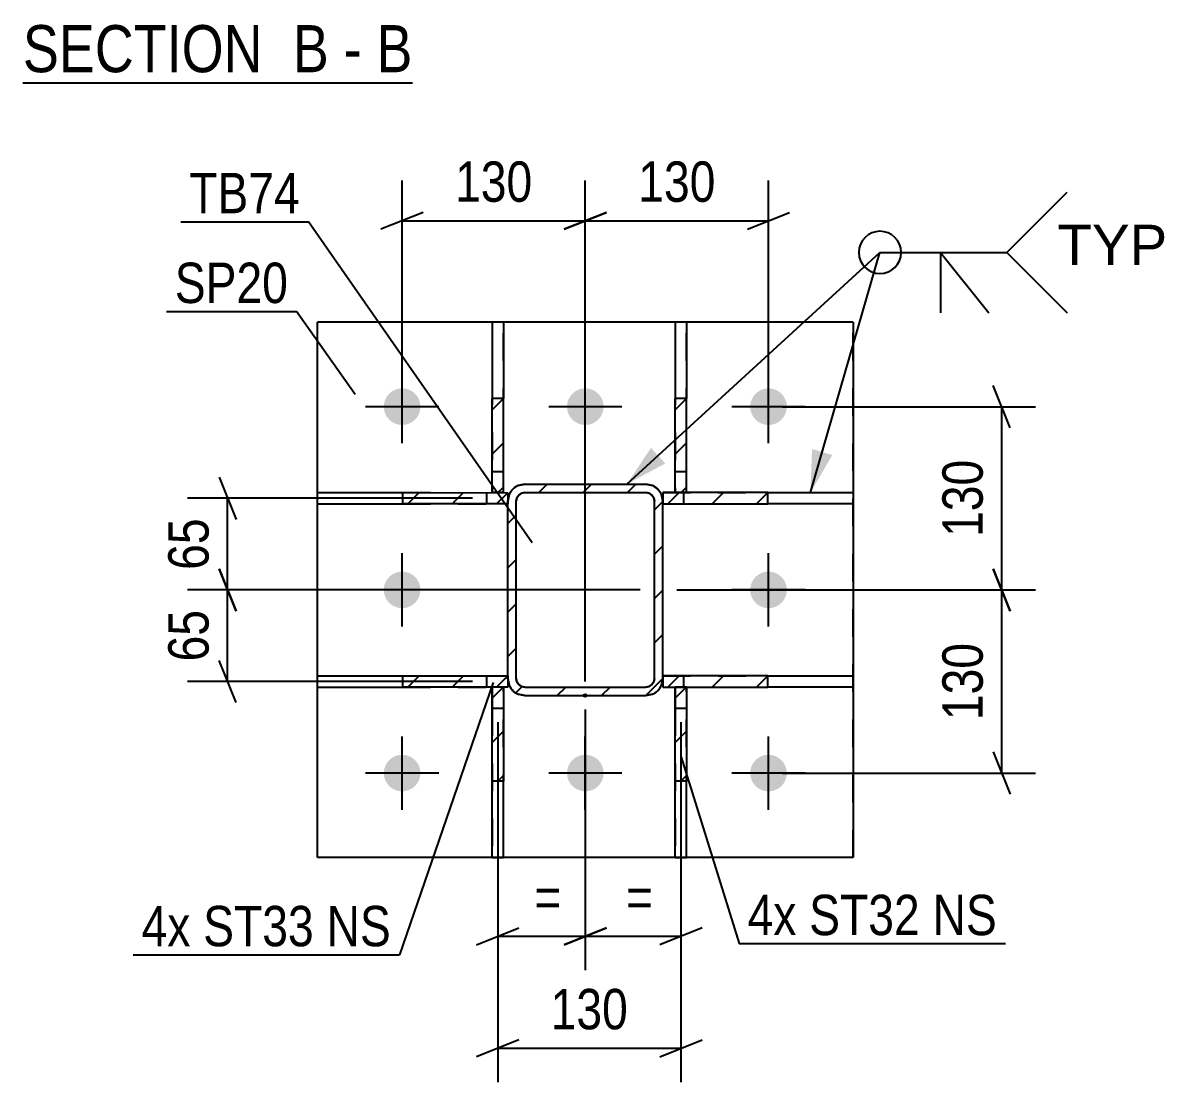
# Model space of a CAD drawing. Header units: millimetres. Extents: x 0 to 841, y 0 to 594.
# Drawn here: x 432.4 to 513.6, y 119 to 194.1 of the extents above; entities that cross this region are included whole.
import ezdxf

# ---------------------------------------------------------------- set-up
doc = ezdxf.new("R2010")
doc.units = ezdxf.units.MM
doc.linetypes.add('DXK_LINE_DOT2', pattern=[3.9198, 1.9599, -1.9599])
doc.linetypes.add('DXK_LINE_DOT3', pattern=[5.9187, 2.979, -0.9799, 0.9799, -0.9799])
doc.styles.add('Arial', font='ARIAL.TTF', dxfattribs={"height": 0.2})
doc.styles.add('Arial Narrow', font='ARIALN.TTF', dxfattribs={"height": 0.2})

# ---------------------------------------------------------------- blocks, each defined once
blk = doc.blocks.new('Unknown-122567824-12 - 36583')
at = {"color": 6, "linetype": 'Continuous'}
blk.add_line((432.398, 189.874), (460.044, 189.874), dxfattribs=at)
at = {"color": 0, "linetype": 'Continuous'}
for points in [[(450.506, 190.624), (450.506, 194.124), (432.398, 194.124), (432.398, 190.624)], [(454.113, 190.624), (454.113, 194.124), (451.556, 194.124), (451.556, 190.624)], [(456.438, 190.624), (456.438, 194.124), (455.163, 194.124), (455.163, 190.624)], [(460.044, 190.624), (460.044, 194.124), (457.488, 194.124), (457.488, 190.624)]]:
    blk.add_wipeout(points, dxfattribs=at)
at = {"color": 7, "linetype": 'Continuous', "style": 'Arial Narrow'}
for s, height, p in [('SECTION ', 3.3405, (432.398, 190.624)), ('B', 3.34, (451.556, 190.624)), ('B', 3.34, (457.488, 190.624)), ('-', 3.34, (455.163, 190.624))]:
    blk.add_text(s, height=height, dxfattribs=at).set_placement(p)
blk = doc.blocks.new('Part-122567824-51708 - 51664')
at = {"linetype": 'Continuous'}
h = blk.add_hatch(dxfattribs=at)
h.set_pattern_fill('', scale=0.7, style=0, pattern_type=0)
h.set_pattern_definition([(45, (466.8088, 147.7874), (-1.57154, 1.57154), [])])
h.paths.add_polyline_path([(466.809, 146.987), (466.809, 147.787), (459.36, 147.788), (459.36, 146.988)])
at = {"color": 2, "linetype": 'Continuous'}
for p, q in [((453.309, 147.788), (459.36, 147.788)), ((453.309, 146.988), (453.309, 147.788)), ((459.36, 147.788), (466.809, 147.787)), ((459.36, 146.988), (459.36, 147.788)), ((466.809, 147.787), (466.809, 147.787)), ((466.809, 147.787), (466.809, 146.987)), ((453.309, 146.988), (459.36, 146.988)), ((466.809, 146.987), (459.36, 146.988)), ((466.809, 146.987), (466.809, 146.987))]:
    blk.add_line(p, q, dxfattribs=at)
at = {"color": 7, "linetype": 'DXK_LINE_DOT2'}
for p, q in [((459.36, 147.788), (466.809, 147.787)), ((465.309, 146.987), (465.309, 147.787)), ((466.809, 147.787), (466.809, 146.987)), ((459.36, 146.988), (466.809, 146.987))]:
    blk.add_line(p, q, dxfattribs=at)
blk = doc.blocks.new('Part-122567824-51709 - 51664')
at = {"linetype": 'Continuous'}
h = blk.add_hatch(dxfattribs=at)
h.set_pattern_fill('', scale=0.7, style=0, pattern_type=0)
h.set_pattern_definition([(45, (485.258, 160.7876), (-1.57154, 1.57154), [])])
h.paths.add_polyline_path([(485.258, 159.988), (485.258, 160.788), (477.809, 160.788), (477.809, 159.988)])
at = {"color": 2, "linetype": 'Continuous'}
for p, q in [((477.809, 160.788), (477.81, 160.788)), ((485.258, 160.788), (477.809, 160.788)), ((477.809, 160.788), (477.809, 159.988)), ((485.258, 160.788), (491.309, 160.788)), ((485.258, 159.988), (485.258, 160.788)), ((491.309, 160.788), (491.309, 159.988)), ((477.809, 159.988), (477.81, 159.988)), ((477.809, 159.988), (485.258, 159.988)), ((491.309, 159.988), (485.258, 159.988))]:
    blk.add_line(p, q, dxfattribs=at)
at = {"color": 7, "linetype": 'DXK_LINE_DOT2'}
for p, q in [((477.81, 160.788), (485.258, 160.788)), ((477.81, 160.788), (477.81, 159.988)), ((479.31, 159.988), (479.31, 160.788)), ((477.81, 159.988), (485.258, 159.988))]:
    blk.add_line(p, q, dxfattribs=at)
blk = doc.blocks.new('Part-122567824-51693 - 51664')
at = {"linetype": 'Continuous'}
h = blk.add_hatch(dxfattribs=at)
h.set_pattern_fill('', scale=0.7, style=0, pattern_type=0)
h.set_pattern_definition([(45, (477.8088, 147.589), (-1.57154, 1.57154), [])])
h.paths.add_polyline_path([(477.717, 147.13), (477.809, 147.589), (477.809, 160.189), (477.717, 160.648), (477.457, 161.038), (477.068, 161.298), (476.609, 161.389), (468.009, 161.389), (467.55, 161.298), (467.16, 161.038), (466.9, 160.648), (466.809, 160.189), (466.809, 147.589), (466.9, 147.13), (467.16, 146.74), (467.55, 146.48), (468.009, 146.389), (476.609, 146.389), (477.068, 146.48), (477.457, 146.74)])
h.paths.add_polyline_path([(476.838, 147.035), (476.609, 146.989), (468.009, 146.989), (467.779, 147.035), (467.585, 147.165), (467.454, 147.359), (467.409, 147.589), (467.409, 160.189), (467.454, 160.419), (467.585, 160.613), (467.779, 160.743), (468.009, 160.789), (476.609, 160.789), (476.838, 160.743), (477.033, 160.613), (477.163, 160.419), (477.209, 160.189), (477.209, 147.589), (477.163, 147.359), (477.033, 147.165)])
blk.add_hatch(color=30, dxfattribs=at).paths.add_polyline_path([(472.309, 146.289, -1), (472.309, 146.489, -1)])
at = {"color": 7, "linetype": 'DXK_LINE_DOT2'}
for p, q in [((467.55, 161.298), (468.009, 161.389)), ((468.009, 160.789), (467.779, 160.743)), ((468.009, 161.389), (476.609, 161.389)), ((468.009, 160.789), (476.609, 160.789)), ((476.609, 161.389), (477.068, 161.298)), ((476.838, 160.743), (476.609, 160.789)), ((466.809, 160.189), (466.9, 160.648)), ((466.809, 147.589), (466.809, 160.189)), ((467.454, 160.419), (467.409, 160.189)), ((467.409, 147.589), (467.409, 160.189)), ((467.585, 160.613), (467.454, 160.419)), ((467.779, 160.743), (467.585, 160.613)), ((477.033, 160.613), (476.838, 160.743)), ((477.163, 160.419), (477.033, 160.613)), ((477.209, 160.189), (477.163, 160.419)), ((477.209, 147.589), (477.209, 160.189)), ((477.717, 160.648), (477.809, 160.189)), ((477.809, 147.589), (477.809, 160.189)), ((466.9, 147.13), (466.809, 147.589)), ((467.409, 147.589), (467.454, 147.359)), ((467.454, 147.359), (467.585, 147.165)), ((467.585, 147.165), (467.779, 147.035)), ((467.779, 147.035), (468.009, 146.989)), ((468.009, 146.989), (476.609, 146.989)), ((476.609, 146.989), (476.838, 147.035)), ((476.838, 147.035), (477.033, 147.165)), ((477.033, 147.165), (477.163, 147.359)), ((477.163, 147.359), (477.209, 147.589)), ((477.809, 147.589), (477.717, 147.13)), ((468.009, 146.389), (467.55, 146.48)), ((468.009, 146.389), (476.609, 146.389)), ((477.068, 146.48), (476.609, 146.389))]:
    blk.add_line(p, q, dxfattribs=at)
at = {"color": 2, "linetype": 'Continuous'}
for p, q in [((468.009, 161.389), (467.55, 161.298)), ((467.779, 160.743), (468.009, 160.789)), ((468.009, 161.389), (468.009, 161.389)), ((468.009, 161.389), (476.609, 161.389)), ((468.009, 160.789), (468.009, 160.789)), ((468.009, 160.789), (476.609, 160.789)), ((476.609, 161.389), (476.609, 161.389)), ((477.068, 161.298), (476.609, 161.389)), ((476.609, 160.789), (476.609, 160.789)), ((476.609, 160.789), (476.838, 160.743)), ((466.9, 160.648), (466.809, 160.189)), ((466.809, 160.189), (466.809, 160.189)), ((466.809, 147.589), (466.809, 160.189)), ((467.409, 160.189), (467.454, 160.419)), ((467.409, 160.189), (467.409, 160.189)), ((467.409, 147.589), (467.409, 160.189)), ((467.454, 160.419), (467.585, 160.613)), ((467.585, 160.613), (467.779, 160.743)), ((476.838, 160.743), (477.033, 160.613)), ((477.033, 160.613), (477.163, 160.419)), ((477.163, 160.419), (477.209, 160.189)), ((477.209, 160.189), (477.209, 160.189)), ((477.209, 147.589), (477.209, 160.189)), ((477.809, 160.189), (477.717, 160.648)), ((477.809, 160.189), (477.809, 160.189)), ((477.809, 147.589), (477.809, 160.189)), ((466.809, 147.589), (466.809, 147.589)), ((466.809, 147.589), (466.9, 147.13)), ((467.409, 147.589), (467.409, 147.589)), ((467.454, 147.359), (467.409, 147.589)), ((467.585, 147.165), (467.454, 147.359)), ((467.779, 147.035), (467.585, 147.165)), ((468.009, 146.989), (467.779, 147.035)), ((468.009, 146.989), (468.009, 146.989)), ((468.009, 146.989), (476.609, 146.989)), ((476.838, 147.035), (476.609, 146.989)), ((476.609, 146.989), (476.609, 146.989)), ((477.033, 147.165), (476.838, 147.035)), ((477.163, 147.359), (477.033, 147.165)), ((477.209, 147.589), (477.163, 147.359)), ((477.209, 147.589), (477.209, 147.589)), ((477.717, 147.13), (477.809, 147.589)), ((477.809, 147.589), (477.809, 147.589)), ((467.55, 146.48), (468.009, 146.389)), ((468.009, 146.389), (468.009, 146.389)), ((468.009, 146.389), (476.609, 146.389)), ((476.609, 146.389), (477.068, 146.48)), ((476.609, 146.389), (476.609, 146.389))]:
    blk.add_line(p, q, dxfattribs=at)
at = {"color": 7, "linetype": 'DXK_LINE_DOT3'}
blk.add_line((472.309, 153.889), (472.309, 153.889), dxfattribs=at)
at = {"color": 30, "linetype": 'DXK_LINE_DOT3'}
blk.add_line((472.309, 146.389), (472.309, 146.389), dxfattribs=at)
at = {"color": 30, "linetype": 'Continuous'}
blk.add_circle((472.309, 146.389), 0.1, dxfattribs=at)
at = {"color": 7, "linetype": 'DXK_LINE_DOT2'}
for centre, start, end in [((468.009, 160.189), 112.49999, 157.49999), ((476.609, 160.189), 22.49999, 67.49999), ((468.009, 147.589), 202.49999, 247.49999), ((476.609, 147.589), 292.49999, 337.49999)]:
    blk.add_arc(centre, 1.2, start, end, dxfattribs=at)
at = {"color": 2, "linetype": 'Continuous'}
for centre, start, end in [((468.009, 160.189), 112.49999, 157.49999), ((476.609, 160.189), 22.49999, 67.49999), ((468.009, 147.589), 202.49999, 247.49999), ((476.609, 147.589), 292.49999, 337.49999)]:
    blk.add_arc(centre, 1.2, start, end, dxfattribs=at)
blk = doc.blocks.new('Part-122567824-51703 - 51664')
at = {"linetype": 'Continuous'}
h = blk.add_hatch(dxfattribs=at)
h.set_pattern_fill('', scale=0.7, style=0, pattern_type=0)
h.set_pattern_definition([(45, (466.4933, 167.469), (-1.57154, 1.57154), [])])
h.paths.add_polyline_path([(466.493, 160.798), (466.493, 167.469), (465.693, 167.469), (465.693, 160.798)])
at = {"color": 2, "linetype": 'Continuous'}
for p, q in [((465.694, 172.888), (465.693, 167.469)), ((466.494, 172.888), (465.694, 172.888)), ((466.494, 172.888), (466.493, 167.469)), ((465.693, 160.798), (465.693, 167.469)), ((466.493, 167.469), (465.693, 167.469)), ((466.493, 160.798), (466.493, 167.469)), ((465.693, 160.798), (465.693, 160.798)), ((465.693, 160.798), (466.493, 160.798)), ((466.493, 160.798), (466.493, 160.798))]:
    blk.add_line(p, q, dxfattribs=at)
at = {"color": 7, "linetype": 'DXK_LINE_DOT2'}
for p, q in [((465.694, 172.888), (465.693, 160.798)), ((466.493, 162.298), (466.494, 172.888)), ((465.693, 162.298), (466.493, 162.298)), ((466.493, 160.798), (466.493, 162.298)), ((466.493, 160.798), (465.693, 160.798))]:
    blk.add_line(p, q, dxfattribs=at)
blk = doc.blocks.new('Part-122567824-51704 - 51664')
at = {"linetype": 'Continuous'}
h = blk.add_hatch(dxfattribs=at)
h.set_pattern_fill('', scale=0.7, style=0, pattern_type=0)
h.set_pattern_definition([(45, (479.4928, 167.469), (-1.57154, 1.57154), [])])
h.paths.add_polyline_path([(479.493, 160.798), (479.493, 167.469), (478.693, 167.469), (478.693, 160.798)])
at = {"color": 2, "linetype": 'Continuous'}
for p, q in [((479.493, 172.888), (478.693, 172.888)), ((478.693, 172.888), (478.693, 167.469)), ((479.493, 172.888), (479.493, 167.469)), ((478.693, 160.798), (478.693, 167.469)), ((479.493, 167.469), (478.693, 167.469)), ((479.493, 160.798), (479.493, 167.469)), ((478.693, 160.798), (478.693, 160.798)), ((478.693, 160.798), (479.493, 160.798)), ((479.493, 160.798), (479.493, 160.798))]:
    blk.add_line(p, q, dxfattribs=at)
at = {"color": 7, "linetype": 'DXK_LINE_DOT2'}
for p, q in [((478.693, 172.888), (478.693, 160.798)), ((479.493, 162.298), (479.493, 172.888)), ((478.693, 162.298), (479.493, 162.298)), ((479.493, 160.798), (479.493, 162.298)), ((479.493, 160.798), (478.693, 160.798))]:
    blk.add_line(p, q, dxfattribs=at)
blk = doc.blocks.new('Part-122567824-51705 - 51664')
at = {"linetype": 'Continuous'}
h = blk.add_hatch(dxfattribs=at)
h.set_pattern_fill('', scale=0.7, style=0, pattern_type=0)
h.set_pattern_definition([(45, (466.494, 146.9976), (-1.57154, 1.57154), [])])
h.paths.add_polyline_path([(466.494, 140.315), (466.494, 146.998), (465.694, 146.998), (465.694, 140.315)])
at = {"color": 2, "linetype": 'Continuous'}
for p, q in [((465.694, 146.998), (465.694, 146.998)), ((465.694, 140.315), (465.694, 146.998)), ((465.694, 146.998), (466.494, 146.998)), ((466.494, 146.998), (466.494, 146.998)), ((466.494, 146.998), (466.494, 140.315)), ((465.694, 134.888), (465.694, 140.315)), ((466.494, 140.315), (465.694, 140.315)), ((466.494, 134.888), (466.494, 140.315)), ((465.694, 134.888), (466.494, 134.888))]:
    blk.add_line(p, q, dxfattribs=at)
at = {"color": 7, "linetype": 'DXK_LINE_DOT2'}
for p, q in [((465.694, 146.998), (465.694, 145.498)), ((465.694, 146.998), (466.494, 146.998)), ((466.494, 134.888), (466.494, 146.998)), ((465.694, 145.498), (466.494, 145.498)), ((465.694, 145.498), (465.694, 134.888))]:
    blk.add_line(p, q, dxfattribs=at)
blk = doc.blocks.new('Part-122567824-51706 - 51664')
at = {"linetype": 'Continuous'}
h = blk.add_hatch(dxfattribs=at)
h.set_pattern_fill('', scale=0.7, style=0, pattern_type=0)
h.set_pattern_definition([(45, (479.4933, 146.9976), (-1.57154, 1.57154), [])])
h.paths.add_polyline_path([(479.493, 140.315), (479.493, 146.998), (478.693, 146.998), (478.693, 140.315)])
at = {"color": 2, "linetype": 'Continuous'}
for p, q in [((478.693, 146.998), (478.693, 146.998)), ((478.693, 140.315), (478.693, 146.998)), ((478.693, 146.998), (479.493, 146.998)), ((479.493, 146.998), (479.493, 146.998)), ((479.493, 146.998), (479.493, 140.315)), ((478.693, 134.888), (478.693, 140.315)), ((479.493, 140.315), (478.693, 140.315)), ((479.493, 134.888), (479.493, 140.315)), ((478.693, 134.888), (479.493, 134.888))]:
    blk.add_line(p, q, dxfattribs=at)
at = {"color": 7, "linetype": 'DXK_LINE_DOT2'}
for p, q in [((478.693, 146.998), (478.693, 145.498)), ((478.693, 146.998), (479.493, 146.998)), ((479.493, 134.888), (479.493, 146.998)), ((478.693, 145.498), (479.493, 145.498)), ((478.693, 145.498), (478.693, 134.888))]:
    blk.add_line(p, q, dxfattribs=at)
blk = doc.blocks.new('Part-122567824-51707 - 51664')
at = {"linetype": 'Continuous'}
h = blk.add_hatch(dxfattribs=at)
h.set_pattern_fill('', scale=0.7, style=0, pattern_type=0)
h.set_pattern_definition([(45, (466.8088, 160.7874), (-1.57154, 1.57154), [])])
h.paths.add_polyline_path([(466.809, 159.987), (466.809, 160.787), (459.36, 160.788), (459.36, 159.988)])
at = {"color": 2, "linetype": 'Continuous'}
for p, q in [((453.309, 160.788), (459.36, 160.788)), ((453.309, 159.988), (453.309, 160.788)), ((459.36, 160.788), (466.809, 160.787)), ((459.36, 159.988), (459.36, 160.788)), ((466.809, 160.787), (466.809, 160.787)), ((466.809, 160.787), (466.809, 159.987)), ((453.309, 159.988), (459.36, 159.988)), ((466.809, 159.987), (459.36, 159.988)), ((466.809, 159.987), (466.809, 159.987))]:
    blk.add_line(p, q, dxfattribs=at)
at = {"color": 7, "linetype": 'DXK_LINE_DOT2'}
for p, q in [((459.36, 160.788), (466.809, 160.787)), ((465.309, 159.987), (465.309, 160.787)), ((466.809, 160.787), (466.809, 159.987)), ((459.36, 159.988), (466.809, 159.987))]:
    blk.add_line(p, q, dxfattribs=at)
blk = doc.blocks.new('Part-122567824-51710 - 51664')
at = {"linetype": 'Continuous'}
h = blk.add_hatch(dxfattribs=at)
h.set_pattern_fill('', scale=0.7, style=0, pattern_type=0)
h.set_pattern_definition([(45, (485.258, 147.7876), (-1.57154, 1.57154), [])])
h.paths.add_polyline_path([(485.258, 146.988), (485.258, 147.788), (477.809, 147.788), (477.809, 146.988)])
at = {"color": 2, "linetype": 'Continuous'}
for p, q in [((477.809, 147.788), (477.81, 147.788)), ((485.258, 147.788), (477.809, 147.788)), ((477.809, 147.788), (477.809, 146.988)), ((485.258, 147.788), (491.309, 147.788)), ((485.258, 146.988), (485.258, 147.788)), ((491.309, 147.788), (491.309, 146.988)), ((477.809, 146.988), (477.81, 146.988)), ((477.809, 146.988), (485.258, 146.988)), ((491.309, 146.988), (485.258, 146.988))]:
    blk.add_line(p, q, dxfattribs=at)
at = {"color": 7, "linetype": 'DXK_LINE_DOT2'}
for p, q in [((477.81, 147.788), (485.258, 147.788)), ((477.81, 147.788), (477.81, 146.988)), ((479.31, 146.988), (479.31, 147.788)), ((477.81, 146.988), (485.258, 146.988))]:
    blk.add_line(p, q, dxfattribs=at)
blk = doc.blocks.new('Part-122567824-51711 - 51664')
at = {"color": 2, "linetype": 'Continuous'}
for p, q in [((453.309, 134.889), (453.309, 172.889)), ((453.309, 172.889), (453.309, 172.889)), ((491.309, 172.889), (453.309, 172.889)), ((491.309, 172.889), (491.309, 172.889)), ((491.309, 172.889), (491.309, 134.889)), ((453.309, 134.889), (453.309, 134.889)), ((491.309, 134.889), (453.309, 134.889)), ((491.309, 134.889), (491.309, 134.889))]:
    blk.add_line(p, q, dxfattribs=at)
at = {"color": 7, "linetype": 'DXK_LINE_DOT2'}
for p, q in [((453.309, 134.889), (453.309, 172.889)), ((491.309, 134.889), (491.309, 172.889))]:
    blk.add_line(p, q, dxfattribs=at)
blk = doc.blocks.new('Bolt-122567824-51797 - 51664')
at = {"linetype": 'Continuous'}
for points in [[(458.009, 166.889, -1), (460.609, 166.889, -1)], [(471.009, 166.889, -1), (473.609, 166.889, -1)], [(484.009, 166.889, -1), (486.609, 166.889, -1)], [(458.009, 153.889, -1), (460.609, 153.889, -1)], [(484.009, 153.889, -1), (486.609, 153.889, -1)], [(458.009, 140.889, -1), (460.609, 140.889, -1)], [(471.009, 140.889, -1), (473.609, 140.889, -1)], [(484.009, 140.889, -1), (486.609, 140.889, -1)]]:
    blk.add_hatch(color=1, dxfattribs=at).paths.add_polyline_path(points)
at = {"color": 1, "linetype": 'Continuous'}
for p, q in [((459.309, 164.289), (459.309, 169.489)), ((472.309, 164.289), (472.309, 169.489)), ((485.309, 164.289), (485.309, 169.489)), ((461.909, 166.889), (456.709, 166.889)), ((474.909, 166.889), (469.709, 166.889)), ((487.909, 166.889), (482.709, 166.889)), ((459.309, 151.289), (459.309, 156.489)), ((485.309, 151.289), (485.309, 156.489)), ((461.909, 153.889), (456.709, 153.889)), ((487.909, 153.889), (482.709, 153.889)), ((459.309, 138.289), (459.309, 143.489)), ((472.309, 138.289), (472.309, 143.489)), ((485.309, 138.289), (485.309, 143.489)), ((461.909, 140.889), (456.709, 140.889)), ((474.909, 140.889), (469.709, 140.889)), ((487.909, 140.889), (482.709, 140.889))]:
    blk.add_line(p, q, dxfattribs=at)
blk = doc.blocks.new('StraightDimension-122567824-53384 - 51664')
at = {"color": 7, "linetype": 'Continuous'}
for p, q in [((472.309, 145.389), (472.309, 126.906)), ((466.094, 144.498), (466.094, 126.906)), ((464.594, 128.706), (467.594, 129.906)), ((466.094, 129.306), (472.309, 129.306)), ((473.809, 129.906), (470.809, 128.706))]:
    blk.add_line(p, q, dxfattribs=at)
at = {"color": 0}
blk.add_wipeout([(471.218, 130.056), (471.218, 134.256), (467.185, 134.256), (467.185, 130.056)], dxfattribs=at)
at = {"color": 3, "style": 'Arial Narrow'}
blk.add_text(' =', height=2.8633, dxfattribs=at).set_placement((467.785, 130.656))
blk = doc.blocks.new('StraightDimension-122567824-53330 - 51664')
at = {"color": 7, "linetype": 'Continuous'}
for p, q in [((472.309, 147.389), (472.309, 182.929)), ((485.309, 167.889), (485.309, 182.929)), ((473.809, 180.679), (470.809, 179.479)), ((483.809, 179.479), (486.809, 180.679)), ((472.309, 180.079), (485.309, 180.079))]:
    blk.add_line(p, q, dxfattribs=at)
at = {"color": 0}
blk.add_wipeout([(482.151, 180.829), (482.151, 185.029), (475.467, 185.029), (475.467, 180.829)], dxfattribs=at)
at = {"color": 3, "style": 'Arial Narrow'}
blk.add_text('130', height=2.8633, dxfattribs=at).set_placement((476.067, 181.429))
blk = doc.blocks.new('StraightDimension-122567824-53331 - 51664')
at = {"color": 7, "linetype": 'Continuous'}
for p, q in [((459.309, 167.889), (459.309, 182.929)), ((472.309, 147.389), (472.309, 182.929)), ((460.809, 180.679), (457.809, 179.479)), ((470.809, 179.479), (473.809, 180.679)), ((459.309, 180.079), (472.309, 180.079))]:
    blk.add_line(p, q, dxfattribs=at)
at = {"color": 0}
blk.add_wipeout([(469.151, 180.829), (469.151, 185.029), (462.467, 185.029), (462.467, 180.829)], dxfattribs=at)
at = {"color": 3, "style": 'Arial Narrow'}
blk.add_text('130', height=2.8633, dxfattribs=at).set_placement((463.067, 181.429))
blk = doc.blocks.new('StraightDimension-122567824-53357 - 51664')
at = {"color": 7, "linetype": 'Continuous'}
for p, q in [((446.327, 161.887), (447.527, 158.887)), ((464.309, 160.387), (444.077, 160.387)), ((446.927, 153.889), (446.927, 160.387)), ((447.527, 152.389), (446.327, 155.389)), ((476.209, 153.889), (444.077, 153.889))]:
    blk.add_line(p, q, dxfattribs=at)
at = {"color": 0}
blk.add_wipeout([(446.177, 159.566), (441.977, 159.566), (441.977, 154.71), (446.177, 154.71)], dxfattribs=at)
at = {"color": 3, "style": 'Arial Narrow'}
blk.add_text('65', height=2.8633, rotation=90.00021, dxfattribs=at).set_placement((445.577, 155.31))
blk = doc.blocks.new('StraightDimension-122567824-53358 - 51664')
at = {"color": 7, "linetype": 'Continuous'}
for p, q in [((446.327, 155.389), (447.527, 152.389)), ((476.209, 153.889), (444.077, 153.889)), ((446.927, 147.387), (446.927, 153.889)), ((447.527, 145.887), (446.327, 148.887)), ((464.309, 147.387), (444.077, 147.387))]:
    blk.add_line(p, q, dxfattribs=at)
at = {"color": 0}
blk.add_wipeout([(446.177, 153.066), (441.977, 153.066), (441.977, 148.21), (446.177, 148.21)], dxfattribs=at)
at = {"color": 3, "style": 'Arial Narrow'}
blk.add_text('65', height=2.8633, rotation=90.00021, dxfattribs=at).set_placement((445.577, 148.81))
blk = doc.blocks.new('StraightDimension-122567824-53383 - 51664')
at = {"color": 7, "linetype": 'Continuous'}
for p, q in [((472.309, 145.389), (472.309, 126.906)), ((479.093, 144.498), (479.093, 126.906)), ((470.809, 128.706), (473.809, 129.906)), ((472.309, 129.306), (479.093, 129.306)), ((480.593, 129.906), (477.593, 128.706))]:
    blk.add_line(p, q, dxfattribs=at)
at = {"color": 0}
blk.add_wipeout([(477.718, 130.056), (477.718, 134.256), (473.685, 134.256), (473.685, 130.056)], dxfattribs=at)
at = {"color": 3, "style": 'Arial Narrow'}
blk.add_text(' =', height=2.8633, dxfattribs=at).set_placement((474.285, 130.656))
blk = doc.blocks.new('StraightDimension-122567824-53403 - 51664')
at = {"color": 7, "linetype": 'Continuous'}
for p, q in [((502.461, 165.389), (501.261, 168.389)), ((486.309, 166.889), (504.261, 166.889)), ((501.861, 153.889), (501.861, 166.889)), ((501.261, 155.389), (502.461, 152.389)), ((478.809, 153.889), (504.261, 153.889))]:
    blk.add_line(p, q, dxfattribs=at)
at = {"color": 0}
blk.add_wipeout([(501.111, 163.731), (496.911, 163.731), (496.911, 157.047), (501.111, 157.047)], dxfattribs=at)
at = {"color": 3, "style": 'Arial Narrow'}
blk.add_text('130', height=2.8633, rotation=90.00021, dxfattribs=at).set_placement((500.511, 157.647))
blk = doc.blocks.new('StraightDimension-122567824-53404 - 51664')
at = {"color": 7, "linetype": 'Continuous'}
for p, q in [((502.461, 152.389), (501.261, 155.389)), ((478.809, 153.889), (504.261, 153.889)), ((501.861, 140.889), (501.861, 153.889)), ((501.261, 142.389), (502.461, 139.389)), ((486.309, 140.889), (504.261, 140.889))]:
    blk.add_line(p, q, dxfattribs=at)
at = {"color": 0}
blk.add_wipeout([(501.111, 150.731), (496.911, 150.731), (496.911, 144.047), (501.111, 144.047)], dxfattribs=at)
at = {"color": 3, "style": 'Arial Narrow'}
blk.add_text('130', height=2.8633, rotation=90.00021, dxfattribs=at).set_placement((500.511, 144.647))
blk = doc.blocks.new('StraightDimension-122567824-53424 - 51664')
at = {"color": 7, "linetype": 'Continuous'}
for p, q in [((466.094, 144.498), (466.094, 118.958)), ((479.093, 144.497), (479.093, 118.958)), ((467.594, 121.958), (464.594, 120.758)), ((477.593, 120.758), (480.593, 121.958)), ((466.094, 121.358), (479.093, 121.358))]:
    blk.add_line(p, q, dxfattribs=at)
at = {"color": 0}
blk.add_wipeout([(475.936, 122.108), (475.936, 126.308), (469.251, 126.308), (469.251, 122.108)], dxfattribs=at)
at = {"color": 3, "style": 'Arial Narrow'}
blk.add_text('130', height=2.8633, dxfattribs=at).set_placement((469.851, 122.708))
blk = doc.blocks.new('Mark-122567824-53450 - 51664')
at = {"color": 30, "linetype": 'Continuous'}
for p in [(443.6, 180.016), (468.538, 157.231)]:
    blk.add_line(p, (452.654, 180.016), dxfattribs=at)
at = {"color": 0}
blk.add_wipeout([(452.054, 180.616), (452.054, 183.616), (444.2, 183.616), (444.2, 180.616)], dxfattribs=at)
blk.add_wipeout([(452.054, 180.616), (452.054, 183.616), (444.2, 183.616), (444.2, 180.616)], dxfattribs=at)
at = {"color": 3, "style": 'Arial Narrow'}
blk.add_text('TB74', height=2.8633, dxfattribs=at).set_placement((444.2, 180.616))
blk = doc.blocks.new('MarkSet-122567824-53520 - 51664')
at = {"color": 30, "linetype": 'Continuous'}
for p in [(465.775, 147.305), (440.221, 128)]:
    blk.add_line(p, (459.112, 128), dxfattribs=at)
at = {"color": 0}
for points in [[(444.293, 128.6), (444.293, 131.6), (440.821, 131.6), (440.821, 128.6)], [(453.048, 128.6), (453.048, 131.6), (445.193, 131.6), (445.193, 128.6)], [(458.512, 128.6), (458.512, 131.6), (453.948, 131.6), (453.948, 128.6)]]:
    blk.add_wipeout(points, dxfattribs=at)
for points in [[(444.293, 128.6), (444.293, 131.6), (440.821, 131.6), (440.821, 128.6)], [(453.048, 128.6), (453.048, 131.6), (445.193, 131.6), (445.193, 128.6)], [(458.512, 128.6), (458.512, 131.6), (453.948, 131.6), (453.948, 128.6)]]:
    blk.add_wipeout(points, dxfattribs=at)
at = {"color": 3, "style": 'Arial Narrow'}
for s, p in [('4x', (440.821, 128.6)), ('ST33', (445.193, 128.6)), ('NS', (453.948, 128.6))]:
    blk.add_text(s, height=2.8633, dxfattribs=at).set_placement(p)
blk = doc.blocks.new('Mark-122567824-53499 - 51664')
at = {"color": 30, "linetype": 'Continuous'}
for p in [(442.578, 173.645), (455.97, 167.764)]:
    blk.add_line(p, (451.817, 173.645), dxfattribs=at)
at = {"color": 0}
blk.add_wipeout([(451.217, 174.245), (451.217, 177.245), (443.178, 177.245), (443.178, 174.245)], dxfattribs=at)
blk.add_wipeout([(451.217, 174.245), (451.217, 177.245), (443.178, 177.245), (443.178, 174.245)], dxfattribs=at)
at = {"color": 3, "style": 'Arial Narrow'}
blk.add_text('SP20', height=2.8633, dxfattribs=at).set_placement((443.178, 174.245))
blk = doc.blocks.new('MarkSet-122567824-53509 - 51664')
at = {"color": 30, "linetype": 'Continuous'}
for p, q in [((479.101, 142.014), (483.224, 128.788)), ((483.224, 128.788), (502.115, 128.788))]:
    blk.add_line(p, q, dxfattribs=at)
at = {"color": 0}
for points in [[(487.296, 129.388), (487.296, 132.388), (483.824, 132.388), (483.824, 129.388)], [(496.051, 129.388), (496.051, 132.388), (488.196, 132.388), (488.196, 129.388)], [(501.515, 129.388), (501.515, 132.388), (496.951, 132.388), (496.951, 129.388)]]:
    blk.add_wipeout(points, dxfattribs=at)
for points in [[(487.296, 129.388), (487.296, 132.388), (483.824, 132.388), (483.824, 129.388)], [(496.051, 129.388), (496.051, 132.388), (488.196, 132.388), (488.196, 129.388)], [(501.515, 129.388), (501.515, 132.388), (496.951, 132.388), (496.951, 129.388)]]:
    blk.add_wipeout(points, dxfattribs=at)
at = {"color": 3, "style": 'Arial Narrow'}
for s, p in [('4x', (483.824, 129.388)), ('ST32', (488.196, 129.388)), ('NS', (496.951, 129.388))]:
    blk.add_text(s, height=2.8633, dxfattribs=at).set_placement(p)
blk = doc.blocks.new('WeldMark-122567824-53686 - 51664')
at = {"linetype": 'Continuous'}
for points in [[(477.982, 162.862), (475.263, 161.389), (476.969, 163.968)], [(489.838, 163.461), (488.284, 160.788), (488.398, 163.878)]]:
    blk.add_hatch(color=30, dxfattribs=at).paths.add_polyline_path(points)
at = {"color": 30, "linetype": 'Continuous'}
for p, q in [((475.263, 161.389), (493.219, 177.834)), ((488.284, 160.788), (493.219, 177.834)), ((493.219, 177.834), (502.219, 177.834))]:
    blk.add_line(p, q, dxfattribs=at)
at = {"color": 3, "linetype": 'Continuous'}
for q in [(500.933, 173.548), (497.505, 173.548)]:
    blk.add_line((497.505, 177.834), q, dxfattribs=at)
for start, end in [(90, 270), (270, 90)]:
    blk.add_arc((493.219, 177.834), 1.5, start, end, dxfattribs=at)
at = {"color": 0, "linetype": 'Continuous'}
blk.add_wipeout([(513.595, 176.934), (513.595, 179.934), (505.819, 179.934), (505.819, 176.934)], dxfattribs=at)
blk.add_wipeout([(513.595, 176.934), (513.595, 179.934), (505.819, 179.934), (505.819, 176.934)], dxfattribs=at)
at = {"color": 3, "linetype": 'Continuous'}
for q in [(506.505, 182.12), (506.505, 173.548)]:
    blk.add_line((502.219, 177.834), q, dxfattribs=at)
at = {"color": 3, "linetype": 'Continuous', "style": 'Arial'}
blk.add_text('TYP', height=2.8652, dxfattribs=at).set_placement((505.819, 176.934))

msp = doc.modelspace()

# ---------------------------------------------------------------- block references
for name in ['Unknown-122567824-12 - 36583', 'Part-122567824-51711 - 51664', 'Part-122567824-51703 - 51664', 'Part-122567824-51704 - 51664', 'Bolt-122567824-51797 - 51664', 'Part-122567824-51707 - 51664', 'Part-122567824-51693 - 51664', 'Part-122567824-51709 - 51664', 'Part-122567824-51708 - 51664', 'Part-122567824-51710 - 51664', 'Part-122567824-51705 - 51664', 'Part-122567824-51706 - 51664']:
    msp.add_blockref(name, (0, 0))

# ---------------------------------------------------------------- next in the draw order: block references
for name in ['StraightDimension-122567824-53330 - 51664', 'StraightDimension-122567824-53384 - 51664']:
    msp.add_blockref(name, (0, 0))

# ---------------------------------------------------------------- next in the draw order: block references
for name in ['StraightDimension-122567824-53331 - 51664', 'StraightDimension-122567824-53403 - 51664', 'StraightDimension-122567824-53383 - 51664']:
    msp.add_blockref(name, (0, 0))

# ---------------------------------------------------------------- next in the draw order: block references
for name in ['StraightDimension-122567824-53357 - 51664', 'StraightDimension-122567824-53404 - 51664']:
    msp.add_blockref(name, (0, 0))

# ---------------------------------------------------------------- next in the draw order: block references
for name in ['Mark-122567824-53450 - 51664', 'WeldMark-122567824-53686 - 51664', 'StraightDimension-122567824-53358 - 51664', 'StraightDimension-122567824-53424 - 51664']:
    msp.add_blockref(name, (0, 0))

# ---------------------------------------------------------------- next in the draw order: block references
for name in ['Mark-122567824-53499 - 51664', 'MarkSet-122567824-53520 - 51664', 'MarkSet-122567824-53509 - 51664']:
    msp.add_blockref(name, (0, 0))

doc.saveas('drawing.dxf')
